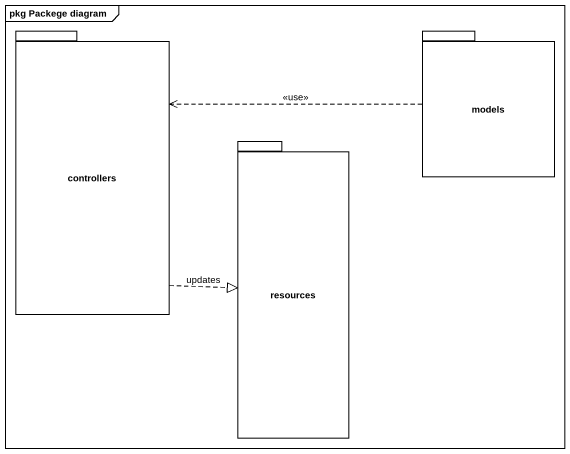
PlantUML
@startuml
mainframe pkg Packege diagram
package controllers {
}
package models {
}
package resources {
}
controllers .right.|> resources : updates
models .left.> controllers : <<use>>
@enduml
